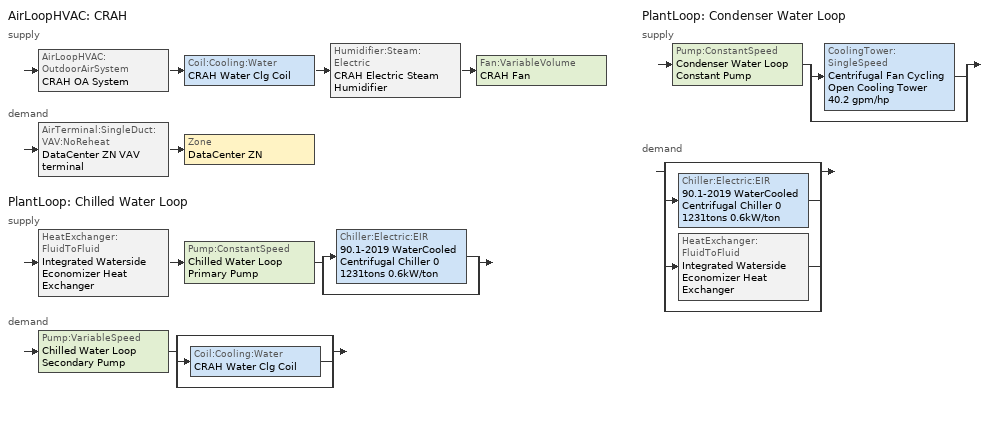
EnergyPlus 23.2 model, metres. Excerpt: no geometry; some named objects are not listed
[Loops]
AirLoopHVAC 'CRAH'
 supply: AirLoopHVAC:OutdoorAirSystem 'CRAH OA System' > Coil:Cooling:Water 'CRAH Water Clg Coil' > Humidifier:Steam:Electric 'CRAH Electric Steam Humidifier' > Fan:VariableVolume 'CRAH Fan'
 demand: AirTerminal:SingleDuct:VAV:NoReheat 'DataCenter ZN VAV terminal' > Zone 'DataCenter ZN'
PlantLoop 'Chilled Water Loop'
 supply: HeatExchanger:FluidToFluid 'Integrated Waterside Economizer Heat Exchanger' > Pump:ConstantSpeed 'Chilled Water Loop Primary Pump' > split
  | Chiller:Electric:EIR '90.1-2019 WaterCooled  Centrifugal Chiller 0 1231tons 0.6kW/ton'
  | bypass
 demand: Pump:VariableSpeed 'Chilled Water Loop Secondary Pump' > split
  | bypass
  | Coil:Cooling:Water 'CRAH Water Clg Coil'
  | bypass
PlantLoop 'Condenser Water Loop'
 supply: Pump:ConstantSpeed 'Condenser Water Loop Constant Pump' > split
  | CoolingTower:SingleSpeed 'Centrifugal Fan Cycling Open Cooling Tower 40.2 gpm/hp'
  | bypass
 demand: split
  | bypass
  | Chiller:Electric:EIR '90.1-2019 WaterCooled  Centrifugal Chiller 0 1231tons 0.6kW/ton'
  | HeatExchanger:FluidToFluid 'Integrated Waterside Economizer Heat Exchanger'
  | bypass
[ZoneControl:Thermostat]
DataCenter ZN Thermostat: Zone or ZoneList=DataCenter ZN; Control Type Schedule=DataCenter ZN Thermostat Schedule; Control 1=LargeDataCenterHighITE StandaloneDataCenter Thermostat 1; Temperature Difference Between Cutout And Setpoint {deltaC}=0
[ThermostatSetpoint:DualSetpoint]
LargeDataCenterHighITE StandaloneDataCenter Thermostat 1: Heating Setpoint Temperature Schedule=DataCenter HTGSETP_SCH; Cooling Setpoint Temperature Schedule=DataCenter CLGSETP_SCH
[AirTerminal:SingleDuct:VAV:NoReheat]
DataCenter ZN VAV terminal: Availability Schedule=Always On Discrete; Maximum Air Flow Rate {m3/s}=Autosize; Zone Minimum Air Flow Input Method=Constant; Constant Minimum Air Flow Fraction=0.1; Fixed Minimum Air Flow Rate {m3/s}=Autosize
[Zone equipment]
DataCenter ZN: DataCenter ZN VAV terminal
[Sizing:Zone]
DataCenter ZN: Zone Cooling Design Supply Air Temperature Input Method=SupplyAirTemperature; Zone Cooling Design Supply Air Temperature {C}=12.7778; Zone Cooling Design Supply Air Temperature Difference {deltaC}=11.11; Zone Heating Design Supply Air Temperature Input Method=SupplyAirTemperature; Zone Heating Design Supply Air Temperature {C}=12.7778; Zone Heating Design Supply Air Temperature Difference {deltaC}=11.11; Zone Cooling Design Supply Air Humidity Ratio {kgWater/kgDryAir}=0.0085; Zone Heating Design Supply Air Humidity Ratio {kgWater/kgDryAir}=0.008; Design Specification Outdoor Air Object=DataCenter ZN DSOA Space List; Cooling Design Air Flow Method=DesignDay; Cooling Design Air Flow Rate {m3/s}=0; Cooling Minimum Air Flow per Zone Floor Area {m3/s-m2}=0.000762; Cooling Minimum Air Flow {m3/s}=0; Cooling Minimum Air Flow Fraction=0; Heating Design Air Flow Method=DesignDay; Heating Design Air Flow Rate {m3/s}=0; Heating Maximum Air Flow per Zone Floor Area {m3/s-m2}=0.002032; Heating Maximum Air Flow {m3/s}=0.141576; Heating Maximum Air Flow Fraction=0.3; Account for Dedicated Outdoor Air System=No; Zone Load Sizing Method=Sensible Load Only No Latent Load; Zone Latent Cooling Design Supply Air Humidity Ratio Input Method=HumidityRatioDifference; Zone Cooling Design Supply Air Humidity Ratio Difference {kgWater/kgDryAir}=0.005; Zone Latent Heating Design Supply Air Humidity Ratio Input Method=HumidityRatioDifference; Zone Humidification Design Supply Air Humidity Ratio Difference {kgWater/kgDryAir}=0.005
[Controller:MechanicalVentilation]
CRAH Vent Controller: Availability Schedule=Always On Discrete; Demand Controlled Ventilation=No; System Outdoor Air Method=ZoneSum; Zone or ZoneList Name 1=DataCenter ZN; Design Specification Outdoor Air Object Name 1=LargeDataCenterHighITE StandaloneDataCenter Ventilation
[DesignSpecification:OutdoorAir]
LargeDataCenterHighITE StandaloneDataCenter Ventilation: Outdoor Air Method=Sum; Outdoor Air Flow per Person {m3/s-person}=0.00235974; Outdoor Air Flow per Zone Floor Area {m3/s-m2}=0.0003048; Outdoor Air Flow per Zone {m3/s}=0; Outdoor Air Flow Air Changes per Hour {1/hr}=0
[DesignSpecification:OutdoorAir:SpaceList]
DataCenter ZN DSOA Space List: Space Name 1=DataCenter; Space Design Specification Outdoor Air Object Name 1=LargeDataCenterHighITE StandaloneDataCenter Ventilation
[AirLoopHVAC]
CRAH: Design Supply Air Flow Rate {m3/s}=AutoSize; Design Return Air Flow Fraction of Supply Air Flow=1
[Sizing:System]
CRAH: Type of Load to Size On=Sensible; Design Outdoor Air Flow Rate {m3/s}=Autosize; Central Heating Maximum System Air Flow Ratio=0.3; Preheat Design Temperature {C}=18; Preheat Design Humidity Ratio {kgWater/kgDryAir}=0.008; Precool Design Temperature {C}=27; Precool Design Humidity Ratio {kgWater/kgDryAir}=0.008; Central Cooling Design Supply Air Temperature {C}=12.7778; Central Heating Design Supply Air Temperature {C}=12.7778; Type of Zone Sum to Use=Coincident; 100% Outdoor Air in Cooling=No; 100% Outdoor Air in Heating=No; Central Cooling Design Supply Air Humidity Ratio {kgWater/kgDryAir}=0.0085; Central Heating Design Supply Air Humidity Ratio {kgWater/kgDryAir}=0.008; Cooling Supply Air Flow Rate Method=DesignDay; Cooling Supply Air Flow Rate {m3/s}=0; Cooling Supply Air Flow Rate Per Floor Area {m3/s-m2}=0.00996765; Cooling Fraction of Autosized Cooling Supply Air Flow Rate=1; Cooling Supply Air Flow Rate Per Unit Cooling Capacity {m3/s-W}=3.94755e-05; Heating Supply Air Flow Rate Method=DesignDay; Heating Supply Air Flow Rate {m3/s}=0; Heating Supply Air Flow Rate Per Floor Area {m3/s-m2}=0.00996765; Heating Fraction of Autosized Heating Supply Air Flow Rate=1; Heating Fraction of Autosized Cooling Supply Air Flow Rate=1; Heating Supply Air Flow Rate Per Unit Heating Capacity {m3/s-W}=3.15882e-05; System Outdoor Air Method=ZoneSum; Zone Maximum Outdoor Air Fraction=1; Cooling Design Capacity Method=CoolingDesignCapacity; Cooling Design Capacity {W}=Autosize; Cooling Design Capacity Per Floor Area {W/m2}=234.7; Fraction of Autosized Cooling Design Capacity=1; Heating Design Capacity Method=HeatingDesignCapacity; Heating Design Capacity {W}=Autosize; Heating Design Capacity Per Floor Area {W/m2}=157; Fraction of Autosized Heating Design Capacity=1; Central Cooling Capacity Control Method=OnOff; Occupant Diversity=Autosize
[Controller:WaterCoil]
CRAH Water Clg Coil Controller: Control Variable=Temperature; Action=Reverse; Actuator Variable=Flow; Controller Convergence Tolerance {deltaC}=Autosize; Maximum Actuated Flow {m3/s}=Autosize; Minimum Actuated Flow {m3/s}=0
[AvailabilityManager:Scheduled] Schedule=Always On Discrete
CRAH Availability Manager; CRAH OA System Availability Manager
[Controller:OutdoorAir]
CRAH OA Controller: Minimum Outdoor Air Flow Rate {m3/s}=Autosize; Maximum Outdoor Air Flow Rate {m3/s}=Autosize; Economizer Control Type=NoEconomizer; Economizer Control Action Type=ModulateFlow; Economizer Maximum Limit Dry-Bulb Temperature {C}=28; Economizer Maximum Limit Enthalpy {J/kg}=64000; Economizer Minimum Limit Dry-Bulb Temperature {C}=-100; Lockout Type=LockoutWithHeating; Minimum Limit Type=FixedMinimum; Minimum Outdoor Air Schedule=Always On Discrete; Mechanical Ventilation Controller=CRAH Vent Controller; High Humidity Control=No; Control High Indoor Humidity Based on Outdoor Humidity Ratio=Yes; Heat Recovery Bypass Control Type=BypassWhenWithinEconomizerLimits; Economizer Operation Staging=InterlockedWithMechanicalCooling
[SetpointManager:MixedAir] Control Variable=Temperature
Name | Setpoint Node or NodeList
CRAH Mixed Air Node OS Default SPM | CRAH Mixed Air Node
CRAH Water Clg Coil Outlet Air Node OS Default SPM | CRAH Water Clg Coil Outlet Air Node
CRAH Electric Steam Humidifier Outlet Air Node OS Default SPM | CRAH Electric Steam Humidifier Outlet Air Node
[Coil:Cooling:Water]
CRAH Water Clg Coil: Availability Schedule=DataCenter HVACOperationSchd; Design Water Flow Rate {m3/s}=Autosize; Design Air Flow Rate {m3/s}=Autosize; Design Inlet Water Temperature {C}=Autosize; Design Inlet Air Temperature {C}=Autosize; Design Outlet Air Temperature {C}=Autosize; Design Inlet Air Humidity Ratio {kgWater/kgDryAir}=Autosize; Design Outlet Air Humidity Ratio {kgWater/kgDryAir}=Autosize; Type of Analysis=SimpleAnalysis; Heat Exchanger Configuration=CrossFlow
[Humidifier:Steam:Electric]
CRAH Electric Steam Humidifier: Rated Capacity {m3/s}=Autosize; Rated Power {W}=Autosize
[SetpointManager:SingleZone:Humidity:Minimum]
Setpoint Manager Single Zone Humidity Minimum 1: Setpoint Node or NodeList=CRAH Electric Steam Humidifier Outlet Air Node
[Fan:VariableVolume]
CRAH Fan: Availability Schedule=Always On Discrete; Fan Total Efficiency=0.6253; Pressure Rise {Pa}=1389.92; Maximum Flow Rate {m3/s}=AutoSize; Fan Power Minimum Flow Rate Input Method=Fraction; Fan Power Minimum Flow Fraction=0.1; Fan Power Minimum Air Flow Rate {m3/s}=0; Motor Efficiency=0.962; Motor In Airstream Fraction=1; Fan Power Coefficient 1=0.027828; Fan Power Coefficient 2=0.026583; Fan Power Coefficient 3=-0.087069; Fan Power Coefficient 4=1.03092; Fan Power Coefficient 5=0
[SetpointManager:Scheduled] Control Variable=Temperature
Name | Schedule | Setpoint Node or NodeList
CRAH supply air setpoint manager | AHU Supply Temp Sch | CRAH Supply Outlet Node
Chilled Water Loop Setpoint Manager 2 | Chilled Water Loop Temp - 44F | Chilled Water Loop Primary Pump Inlet Water Node
Chilled Water Loop Setpoint Manager 1 | Chilled Water Loop Temp - 44F | 90.1-2019 WaterCooled  Centrifugal Chiller 0 1231tons 0.6kW/ton Supply Outlet Water Node
Chilled Water Loop Setpoint Manager | Chilled Water Loop Temp - 44F | Chilled Water Loop Supply Outlet Node
[PlantLoop] Fluid Type=Water; Maximum Loop Flow Rate {m3/s}=Autosize; Minimum Loop Flow Rate {m3/s}=0; Plant Loop Volume {m3}=Autocalculate; Load Distribution Scheme=Optimal; Plant Loop Demand Calculation Scheme=SingleSetpoint
Name | Plant Equipment Operation Scheme | Maximum Loop Temperature {C} | Minimum Loop Temperature {C} | Common Pipe Simulation
Chilled Water Loop | Chilled Water Loop Operation Schemes | 40 | 1 | CommonPipe
Condenser Water Loop | Condenser Water Loop Operation Schemes | 80 | 5 | None
[Sizing:Plant]
Name | Loop Type | Design Loop Exit Temperature {C} | Loop Design Temperature Difference {deltaC} | Sizing Option | Zone Timesteps in Averaging Window | Coincident Sizing Factor Mode
Chilled Water Loop | Cooling | 6.66667 | 5.61111 | NonCoincident | 1 | None
Condenser Water Loop | Condenser | 29.4444 | 5.55556 | Coincident | 6 | GlobalCoolingSizingFactor
[HeatExchanger:FluidToFluid]
Integrated Waterside Economizer Heat Exchanger: Availability Schedule=Always On Discrete; Loop Demand Side Design Flow Rate {m3/s}=Autosize; Loop Supply Side Design Flow Rate {m3/s}=Autosize; Heat Exchange Model Type=CounterFlow; Heat Exchanger U-Factor Times Area Value {W/K}=Autosize; Control Type=CoolingDifferentialOnOff; Minimum Temperature Difference to Activate Heat Exchanger {deltaC}=0; Heat Transfer Metering End Use Type=FreeCooling; Component Override Cooling Control Temperature Mode=Loop; Sizing Factor=1; Operation Minimum Temperature Limit {C}=1.66667; Operation Maximum Temperature Limit {C}=22.2222
[Pump:ConstantSpeed] Design Flow Rate {m3/s}=Autosize; Design Power Consumption {W}=Autosize; Fraction of Motor Inefficiencies to Fluid Stream=0; Pump Control Type=Intermittent; Design Power Sizing Method=PowerPerFlowPerPressure; Design Electric Power per Unit Flow Rate {W/(m3/s)}=348701.1; Design Shaft Power per Unit Flow Rate per Unit Head {W-s/m3-Pa}=1.28205
Name | Design Pump Head {Pa} | Motor Efficiency
Chilled Water Loop Primary Pump | 44836 | 0.934164
Condenser Water Loop Constant Pump | 148557 | 0.964494
[Chiller:Electric:EIR]
90.1-2019 WaterCooled  Centrifugal Chiller 0 1231tons 0.6kW/ton: Reference Capacity {W}=Autosize; Reference COP {W/W}=6.28036; Reference Leaving Chilled Water Temperature {C}=6.66667; Reference Entering Condenser Fluid Temperature {C}=35; Reference Chilled Water Flow Rate {m3/s}=Autosize; Reference Condenser Fluid Flow Rate {m3/s}=Autosize; Cooling Capacity Function of Temperature Curve=WaterCooled_Centrifugal_Chiller_2010_PathB_CAPFT; Electric Input to Cooling Output Ratio Function of Temperature Curve=WaterCooled_Centrifugal_Chiller_2010_PathB_EIRFT; Electric Input to Cooling Output Ratio Function of Part Load Ratio Curve=ChlrWtrCentPathAAllEIRRatio_fQRatio; Minimum Part Load Ratio=0.15; Maximum Part Load Ratio=1; Optimum Part Load Ratio=1; Minimum Unloading Ratio=0.25; Condenser Type=WaterCooled; Condenser Fan Power Ratio {W/W}=0; Fraction of Compressor Electric Consumption Rejected by Condenser=1; Leaving Chilled Water Lower Temperature Limit {C}=2.22222; Chiller Flow Mode=ConstantFlow; Sizing Factor=1; Basin Heater Capacity {W/K}=0; Basin Heater Setpoint Temperature {C}=10; Condenser Heat Recovery Relative Capacity Fraction=1
[Pump:VariableSpeed]
Chilled Water Loop Secondary Pump: Design Maximum Flow Rate {m3/s}=Autosize; Design Pump Head {Pa}=134508; Design Power Consumption {W}=Autosize; Motor Efficiency=0.955395; Fraction of Motor Inefficiencies to Fluid Stream=0; Coefficient 1 of the Part Load Performance Curve=0; Coefficient 2 of the Part Load Performance Curve=0.0205; Coefficient 3 of the Part Load Performance Curve=0.4101; Coefficient 4 of the Part Load Performance Curve=0.5753; Design Minimum Flow Rate {m3/s}=0; Pump Control Type=Intermittent; Skin Loss Radiative Fraction=0.5; Design Power Sizing Method=PowerPerFlowPerPressure; Design Electric Power per Unit Flow Rate {W/(m3/s)}=348701.1; Design Shaft Power per Unit Flow Rate per Unit Head {W/((m3/s)-Pa)}=1.28205; Design Minimum Flow Rate Fraction=0
[PlantEquipmentOperationSchemes] Control Scheme Object Type 1=PlantEquipmentOperation:CoolingLoad; Control Scheme Schedule Name 1=Always On Discrete
Name | Control Scheme Name 1 | Control Scheme Object Type 2 | Control Scheme Name 2 | Control Scheme Schedule Name 2
Chilled Water Loop Operation Schemes | Chilled Water Loop Cooling Operation Scheme | PlantEquipmentOperation:ComponentSetpoint | Chilled Water Loop Setpoint Operation Scheme | Always On Discrete
Condenser Water Loop Operation Schemes | Condenser Water Loop Cooling Operation Scheme
[PlantEquipmentOperation:CoolingLoad] Load Range Lower Limit 1 {W}=0; Load Range Upper Limit 1 {W}=1000000000
Name | Range Equipment List Name 1
Chilled Water Loop Cooling Operation Scheme | Chilled Water Loop Cooling Equipment List
Condenser Water Loop Cooling Operation Scheme | Condenser Water Loop Cooling Equipment List
[PlantEquipmentList]
Chilled Water Loop Cooling Equipment List: HeatExchanger:FluidToFluid, Integrated Waterside Economizer Heat Exchanger, Chiller:Electric:EIR, 90.1-2019 WaterCooled  Centrifugal Chiller 0 1231tons 0.6kW/ton
Condenser Water Loop Cooling Equipment List: CoolingTower:SingleSpeed, Centrifugal Fan Cycling Open Cooling Tower 40.2 gpm/hp
[PlantEquipmentOperation:ComponentSetpoint]
Chilled Water Loop Setpoint Operation Scheme: Equipment Object Type 1=HeatExchanger:FluidToFluid; Equipment Name 1=Integrated Waterside Economizer Heat Exchanger; Component Flow Rate 1 {m3/s}=Autosize; Operation Type 1=Cooling; Equipment Object Type 2=Chiller:Electric:EIR; Equipment Name 2=90.1-2019 WaterCooled  Centrifugal Chiller 0 1231tons 0.6kW/ton; Component Flow Rate 2 {m3/s}=Autosize; Operation Type 2=Cooling
[CoolingTower:SingleSpeed]
Centrifugal Fan Cycling Open Cooling Tower 40.2 gpm/hp: Design Water Flow Rate {m3/s}=Autosize; Design Air Flow Rate {m3/s}=Autosize; Design Fan Power {W}=128731; Design U-Factor Times Area Value {W/K}=Autosize; Free Convection Regime Air Flow Rate {m3/s}=Autosize; Free Convection Regime Air Flow Rate Sizing Factor=0.1; Free Convection Regime U-Factor Times Area Value {W/K}=Autosize; Free Convection U-Factor Times Area Value Sizing Factor=0.1; Performance Input Method=UFactorTimesAreaAndDesignWaterFlowRate; Heat Rejection Capacity and Nominal Capacity Sizing Ratio=1.25; Free Convection Capacity {W}=0; Free Convection Nominal Capacity Sizing Factor=0.1; Design Inlet Air Dry-Bulb Temperature {C}=35; Design Inlet Air Wet-Bulb Temperature {C}=25.6; Design Approach Temperature {deltaC}=Autosize; Design Range Temperature {deltaC}=Autosize; Basin Heater Capacity {W/K}=0; Basin Heater Setpoint Temperature {C}=2; Evaporation Loss Mode=LossFactor; Evaporation Loss Factor {percent/K}=0.2; Drift Loss Percent {percent}=0.008; Blowdown Calculation Mode=ConcentrationRatio; Blowdown Concentration Ratio=3; Capacity Control=FanCycling; Number of Cells=2; Cell Control=MinimalCell; Cell Minimum  Water Flow Rate Fraction=0.33; Cell Maximum Water Flow Rate Fraction=2.5; Sizing Factor=1
[SetpointManager:FollowOutdoorAirTemperature]
Condenser Water Loop Setpoint Manager Follow OATwb with 7.8F Approach: Control Variable=Temperature; Reference Temperature Type=OutdoorAirWetBulb; Offset Temperature Difference {deltaC}=4.34444; Maximum Setpoint Temperature {C}=29.4444; Minimum Setpoint Temperature {C}=5.55556; Setpoint Node or NodeList=Condenser Water Loop Supply Outlet Node
[Schedule:Day:Interval]
DataCenter HTGSETP_SCH Default; DataCenter HTGSETP_SCH Summer Design Day; DataCenter HTGSETP_SCH Winter Design Day: No, 24:00, 15
DataCenter CLGSETP_SCH Default; DataCenter CLGSETP_SCH Summer Design Day; DataCenter CLGSETP_SCH Winter Design Day: No, 24:00, 35
AHU Supply Temp Sch Default: No, 24:00, 12.7778
Chilled Water Loop Temp - 44F Default: No, 24:00, 6.66667
DataCenter HVACOperationSchd Default; DataCenter HVACOperationSchd Summer Design Day; DataCenter HVACOperationSchd Winter Design Day: No, 24:00, 1
[Schedule:Week:Daily]
DataCenter HTGSETP_SCH Week Rule - Jan1-Dec31: DataCenter HTGSETP_SCH Default, DataCenter HTGSETP_SCH Default, DataCenter HTGSETP_SCH Default, DataCenter HTGSETP_SCH Default, DataCenter HTGSETP_SCH Default, DataCenter HTGSETP_SCH Default, DataCenter HTGSETP_SCH Default, DataCenter HTGSETP_SCH Default, DataCenter HTGSETP_SCH Summer Design Day, DataCenter HTGSETP_SCH Winter Design Day, DataCenter HTGSETP_SCH Default, DataCenter HTGSETP_SCH Default
DataCenter CLGSETP_SCH Week Rule - Jan1-Dec31: DataCenter CLGSETP_SCH Default, DataCenter CLGSETP_SCH Default, DataCenter CLGSETP_SCH Default, DataCenter CLGSETP_SCH Default, DataCenter CLGSETP_SCH Default, DataCenter CLGSETP_SCH Default, DataCenter CLGSETP_SCH Default, DataCenter CLGSETP_SCH Default, DataCenter CLGSETP_SCH Summer Design Day, DataCenter CLGSETP_SCH Winter Design Day, DataCenter CLGSETP_SCH Default, DataCenter CLGSETP_SCH Default
AHU Supply Temp Sch Week Rule - Jan1-Dec31: AHU Supply Temp Sch Default, AHU Supply Temp Sch Default, AHU Supply Temp Sch Default, AHU Supply Temp Sch Default, AHU Supply Temp Sch Default, AHU Supply Temp Sch Default, AHU Supply Temp Sch Default, AHU Supply Temp Sch Default, AHU Supply Temp Sch Default, AHU Supply Temp Sch Default, AHU Supply Temp Sch Default, AHU Supply Temp Sch Default
Chilled Water Loop Temp - 44F Week Rule - Jan1-Dec31: Chilled Water Loop Temp - 44F Default, Chilled Water Loop Temp - 44F Default, Chilled Water Loop Temp - 44F Default, Chilled Water Loop Temp - 44F Default, Chilled Water Loop Temp - 44F Default, Chilled Water Loop Temp - 44F Default, Chilled Water Loop Temp - 44F Default, Chilled Water Loop Temp - 44F Default, Chilled Water Loop Temp - 44F Default, Chilled Water Loop Temp - 44F Default, Chilled Water Loop Temp - 44F Default, Chilled Water Loop Temp - 44F Default
DataCenter HVACOperationSchd Week Rule - Jan1-Dec31: DataCenter HVACOperationSchd Default, DataCenter HVACOperationSchd Default, DataCenter HVACOperationSchd Default, DataCenter HVACOperationSchd Default, DataCenter HVACOperationSchd Default, DataCenter HVACOperationSchd Default, DataCenter HVACOperationSchd Default, DataCenter HVACOperationSchd Default, DataCenter HVACOperationSchd Summer Design Day, DataCenter HVACOperationSchd Winter Design Day, DataCenter HVACOperationSchd Default, DataCenter HVACOperationSchd Default
[Schedule:Year]
DataCenter HTGSETP_SCH: DataCenter HTGSETP_SCH Week Rule - Jan1-Dec31, 1, 1, 12, 31
DataCenter CLGSETP_SCH: DataCenter CLGSETP_SCH Week Rule - Jan1-Dec31, 1, 1, 12, 31
AHU Supply Temp Sch: AHU Supply Temp Sch Week Rule - Jan1-Dec31, 1, 1, 12, 31
Chilled Water Loop Temp - 44F: Chilled Water Loop Temp - 44F Week Rule - Jan1-Dec31, 1, 1, 12, 31
DataCenter HVACOperationSchd: DataCenter HVACOperationSchd Week Rule - Jan1-Dec31, 1, 1, 12, 31
[Schedule:Compact]
DataCenter ZN Thermostat Schedule: Through: 12/31, For: AllDays, Until: 24:00, 4
[Schedule:Constant]
Always On Discrete: Hourly Value=1
[Curve:Biquadratic] Minimum Value of x {BasedOnField A2}=5; Maximum Value of x {BasedOnField A2}=10; Minimum Value of y {BasedOnField A3}=17.78; Maximum Value of y {BasedOnField A3}=46.11
Name | Coefficient1 Constant | Coefficient2 x | Coefficient3 x**2 | Coefficient4 y | Coefficient5 y**2 | Coefficient6 x*y
WaterCooled_Centrifugal_Chiller_2010_PathB_CAPFT | 0.536234 | 0.005581 | -0.0013654 | 0.0488966 | -0.0012018 | 0.0010523
WaterCooled_Centrifugal_Chiller_2010_PathB_EIRFT | 1.08218 | 0.0042977 | -0.0013182 | -0.0260781 | 0.0008256 | -0.0006013
[Curve:Quadratic]
ChlrWtrCentPathAAllEIRRatio_fQRatio: Coefficient1 Constant=0.222149; Coefficient2 x=0.503156; Coefficient3 x**2=0.256905; Minimum Value of x {BasedOnField A2}=0.1; Maximum Value of x {BasedOnField A2}=1; Minimum Curve Output {BasedOnField A3}=0.28
